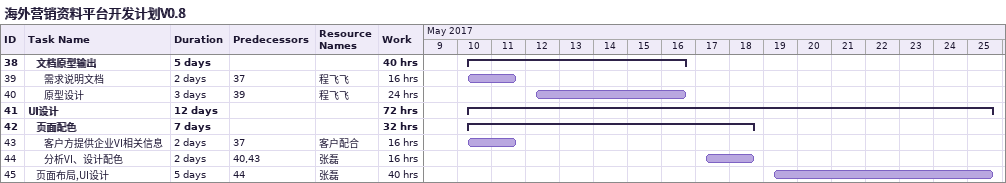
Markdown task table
海外营销资料平台开发计划V0.8

| ID | Level | Task | Duration | Start | Finish | Predecessors | Resources | Work (h) |
|---|---|---|---|---|---|---|---|---|
| 38 | 2 | **文档原型输出** | 5d | 2017-05-10 | 2017-05-16 |  |  | 40 |
| 39 | 3 | 需求说明文档 | 2d | 2017-05-10 | 2017-05-11 | 37 | 程飞飞 | 16 |
| 40 | 3 | 原型设计 | 3d | 2017-05-12 | 2017-05-16 | 39 | 程飞飞 | 24 |
| 41 | 1 | **UI设计** | 12d | 2017-05-10 | 2017-05-25 |  |  | 72 |
| 42 | 2 | **页面配色** | 7d | 2017-05-10 | 2017-05-18 |  |  | 32 |
| 43 | 3 | 客户方提供企业VI相关信息 | 2d | 2017-05-10 | 2017-05-11 | 37 | 客户配合 | 16 |
| 44 | 3 | 分析VI、设计配色 | 2d | 2017-05-17 | 2017-05-18 | 40, 43 | 张磊 | 16 |
| 45 | 2 | 页面布局,UI设计 | 5d | 2017-05-19 | 2017-05-25 | 44 | 张磊 | 40 |
